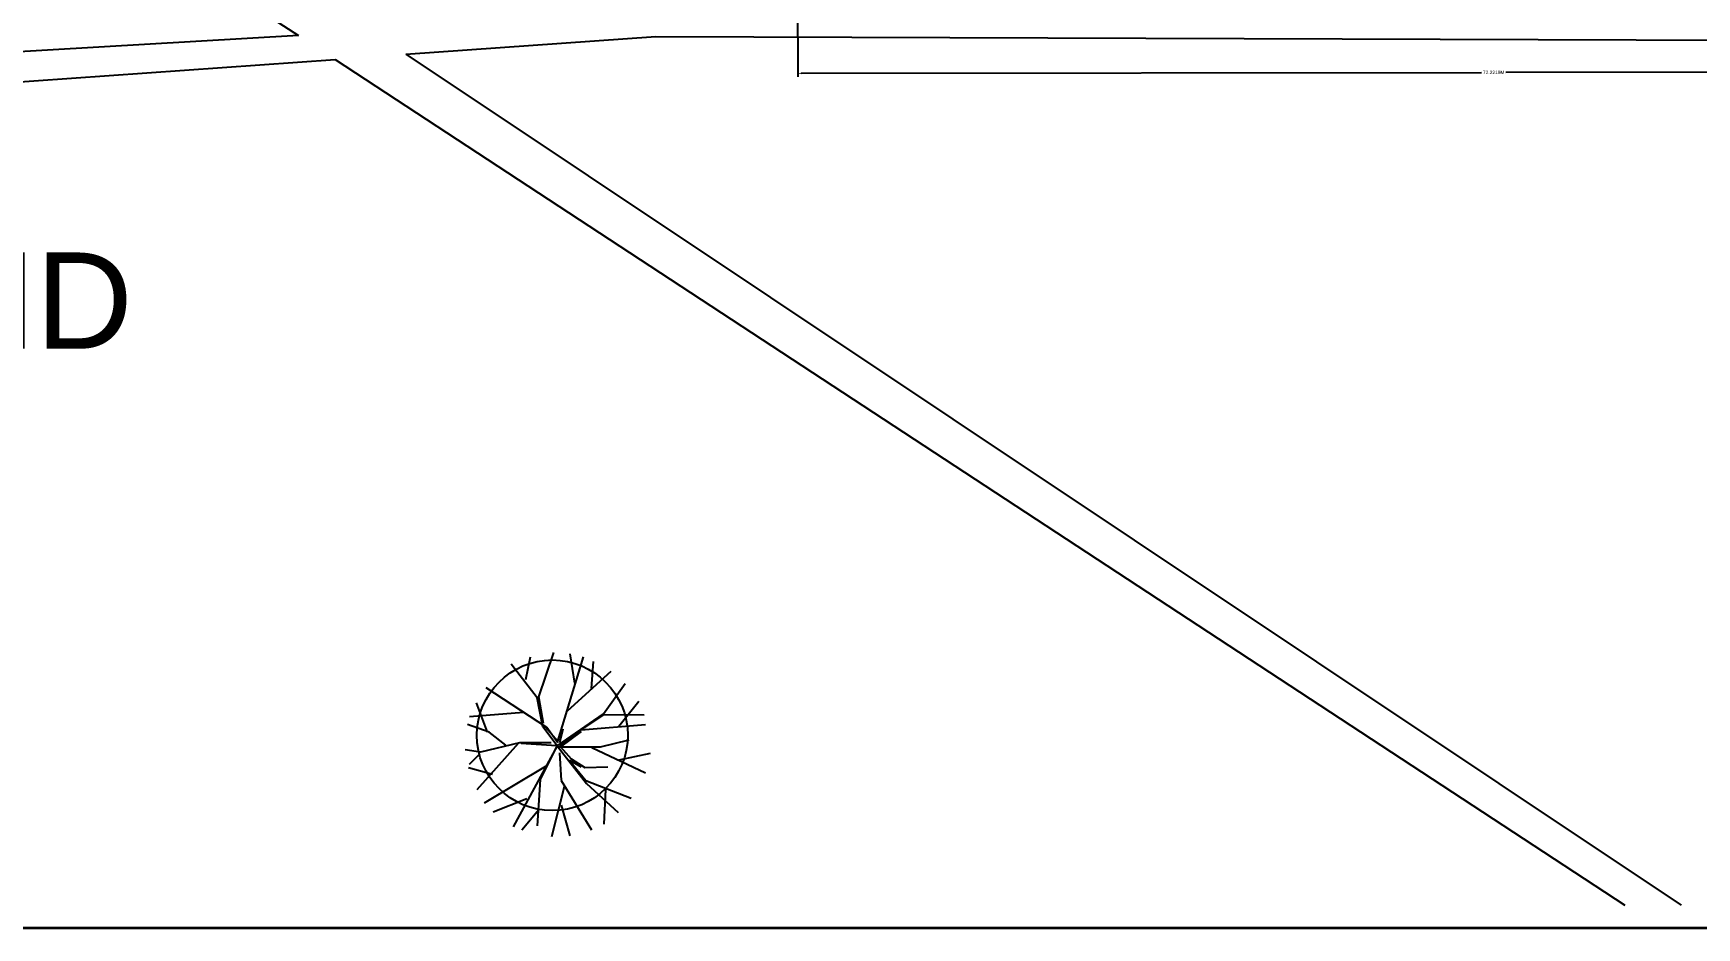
# Model space of a CAD drawing. Header units: inches. Extents: x 625 to 2719, y 1 to 1360.
# Drawn here: x 1364.7 to 1451, y 133.9 to 180.4 of the extents above; entities that cross this region are included whole.
import ezdxf

# ---------------------------------------------------------------- set-up
doc = ezdxf.new("R2010")
doc.units = ezdxf.units.IN
doc.header["$MEASUREMENT"] = 0
doc.layers.add('CAY', color=94, linetype='Continuous')
doc.styles.add('ATT', font='romans.shx')
doc.styles.get("Standard").update_dxf_attribs({"font": 'arial.ttf'})
doc.dimstyles.get("Standard").update_dxf_attribs({"dimtxt": 0.18, "dimasz": 0.18, "dimexe": 0.18, "dimexo": 0.0625, "dimgap": 0.09, "dimtad": 0, "dimtih": 1, "dimtoh": 1, "dimdec": 4, "dimzin": 0, "dimdsep": 46, "dimtxsty": 'Standard', "dimcen": 0.09, "dimadec": 0, "dimazin": 0, "dimtfac": 1, "dimtdec": 4, "dimtofl": 0, "dimtmove": 0, "dimatfit": 3, "dimfxl": 1, "dimtolj": 1, "dimtzin": 0, "dimarcsym": 0})

# ---------------------------------------------------------------- blocks, each defined once
blk = doc.blocks.new('12PPLT01')
at = {"color": 0, "linetype": 'ByBlock'}
for p, q in [((-0.1694, 0.3548), (-0.1457, 0.4763)), ((-0.0995, 0.2608), (-0.0189, 0.5012)), ((0.0034, 0.0207), (0.1413, 0.4763)), ((0.0949, 0.3345), (0.0685, 0.4928)), ((0.1839, 0.3066), (0.1951, 0.4508)), ((-0.1084, 0.2557), (-0.2496, 0.4368)), ((0.0542, 0.1858), (0.2911, 0.3993)), ((-0.0576, 0.0944), (-0.3848, 0.31)), ((0.2486, 0.1693), (0.3659, 0.3329)), ((-0.3764, 0.0708), (-0.4372, 0.2282)), ((-0.0792, 0.0995), (-0.1084, 0.2557)), ((-0.0741, 0.116), (-0.0995, 0.2608)), ((0.3317, 0.1028), (0.4401, 0.2374)), ((-0.3688, 0.0702), (-0.4844, 0.1109)), ((-0.1827, 0.1756), (-0.4747, 0.1532)), ((-0.0003, -0.0037), (-0.0792, 0.0995)), ((-0.0665, 0.0995), (0.0034, 0.0207)), ((0.0034, 0.0118), (-0.0576, 0.0944)), ((-0.0003, -0.0037), (0.2486, 0.1693)), ((0.1152, 0.074), (0.2524, 0.1655)), ((0.1279, 0.0829), (0.476, 0.1109)), ((0.2524, 0.1655), (0.4678, 0.1644)), ((-0.2113, 0.008), (-0.4347, -0.2411)), ((-0.2037, 0.0118), (-0.4145, -0.0378)), ((-0.2773, -0.0009), (-0.3688, 0.0702)), ((-0.0334, 0.0118), (-0.2037, 0.0118)), ((-0.0042, -0.0047), (-0.1948, 0.008)), ((0.0288, 0.0868), (0.0123, 0.0118)), ((0.0123, -0.0047), (0.1152, 0.074)), ((0.1279, 0.074), (0.0161, -0.0085)), ((0.2321, -0.0085), (0.3883, 0.0283)), ((-0.4145, -0.0378), (-0.4971, -0.025)), ((-0.4184, -0.0466), (-0.4768, -0.1038)), ((-0.0003, -0.0037), (-0.2392, -0.4408)), ((-0.0004, -0.0009), (-0.0919, -0.1864)), ((-0.0003, -0.0037), (0.1571, -0.208)), ((0.0034, -0.0085), (0.2321, -0.0085)), ((0.0123, -0.0416), (0.0199, -0.1915)), ((0.0161, -0.0085), (0.0746, -0.0746)), ((0.1287, -0.1185), (0.0657, -0.0835)), ((0.0657, -0.0835), (0.1533, -0.1915)), ((0.0746, -0.0746), (0.1482, -0.1203)), ((0.1863, -0.0123), (0.476, -0.1495)), ((0.3337, -0.0787), (0.502, -0.0431)), ((-0.3493, -0.1591), (-0.4803, -0.1218)), ((-0.0645, -0.1162), (-0.3952, -0.3139)), ((0.1482, -0.1203), (0.2727, -0.1165)), ((-0.0919, -0.1864), (-0.1084, -0.4354)), ((0.0364, -0.2245), (-0.0312, -0.4948)), ((0.0199, -0.1915), (0.185, -0.4573)), ((0.1533, -0.1915), (0.3992, -0.2868)), ((0.1571, -0.208), (0.3274, -0.3643)), ((0.2606, -0.2397), (0.2513, -0.4268)), ((-0.1656, -0.2906), (-0.3473, -0.3615)), ((-0.1006, -0.35), (-0.1913, -0.4592)), ((0.0199, -0.3236), (0.0665, -0.4906))]:
    blk.add_line(p, q, dxfattribs=at)
at = {"color": 0, "linetype": 'ByBlock', "style": 'ATT'}
for tag, p, flags in [('ITEM', (0, -2.0833), 3), ('ROOM_NUMBER', (0, -3.4167), 1)]:
    blk.add_attdef(tag, p, '', height=1, dxfattribs=dict(at, flags=flags))
blk = doc.blocks.new('*D59')
at = {"color": 0, "lineweight": -2, "transparency": 16777216}
for p, q in [((1404.317, 183.629), (1404.325, 178.116)), ((1476.539, 183.723), (1476.546, 178.21)), ((1404.504, 178.296), (1439.801, 178.343)), ((1476.366, 178.39), (1441.069, 178.344))]:
    blk.add_line(p, q, dxfattribs=at)
at = {"color": 0, "transparency": 16777216}
for points in [[(1404.504, 178.326), (1404.504, 178.266), (1404.324, 178.296)], [(1476.366, 178.42), (1476.366, 178.36), (1476.546, 178.39)]]:
    blk.add_solid(points, dxfattribs=at)
at = {"layer": 'Defpoints', "color": 0, "transparency": 16777216}
for p in [(1404.317, 183.691), (1476.539, 183.786), (1476.546, 178.39)]:
    blk.add_point(p, dxfattribs=at)
at = {"color": 0, "transparency": 16777216, "insert": (1440.435, 178.343), "char_height": 0.18, "attachment_point": 5}
blk.add_mtext('\\A1;72.2219M', dxfattribs=at)

msp = doc.modelspace()

# ---------------------------------------------------------------- linework, layer by layer
for p, q in [((1347.12268, 200.53904), (1378.42126, 180.26732)), ((1378.42126, 180.26732), (1316.57066, 176.64792)), ((1383.98921, 179.28295), (1396.96992, 180.20927)), ((1396.96992, 180.20927), (1480.67659, 179.91197)), ((1353.2484, 177.08922), (1380.31977, 179.02109)), ((1380.31977, 179.02109), (1447.23371, 135.09687)), ((1383.98921, 179.28295), (1450.1693, 135.09687))]:
    msp.add_line(p, q)
at = {"lineweight": 35}
msp.add_lwpolyline([(1264.21842, 133.92971), (1720.67359, 133.92971), (1720.67359, 431.7596), (1264.21842, 431.7596)], close=True, dxfattribs=at)
msp.add_circle((1391.59563, 143.92335), 3.91213)

# ---------------------------------------------------------------- block references
at = {"layer": 'CAY', "xscale": 9.612960612952113, "yscale": 9.612960612952113, "zscale": 9.612960612952113}
msp.add_blockref('12PPLT01', (1391.85595, 143.41306), dxfattribs=at)

# ---------------------------------------------------------------- texts
at = {"insert": (1329.46737, 168.99732), "char_height": 5, "attachment_point": 1}
msp.add_mtext_dynamic_manual_height_columns('{\\C1;OPEN LAND}', width=63.2705785, gutter_width=1, heights=[0], dxfattribs=at)

# ---------------------------------------------------------------- dimensions: what is measured, and where the dimension line sits
dim = msp.add_aligned_dim(p1=(1404.31728, 183.6914), p2=(1476.53912, 183.78559), distance=-5.39516, text='<>M', dimstyle='Standard')
dim.commit()
dim.dimension.update_dxf_attribs({"geometry": '*D59', "text_midpoint": (1440.43524, 178.34334)})

doc.saveas('drawing.dxf')
